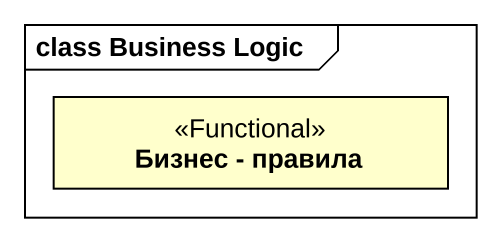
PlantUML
@startuml
mainframe class Business Logic
hide circle
hide empty members
class "Бизнес - правила" as Бизнес_правила <<Functional>>
@enduml
